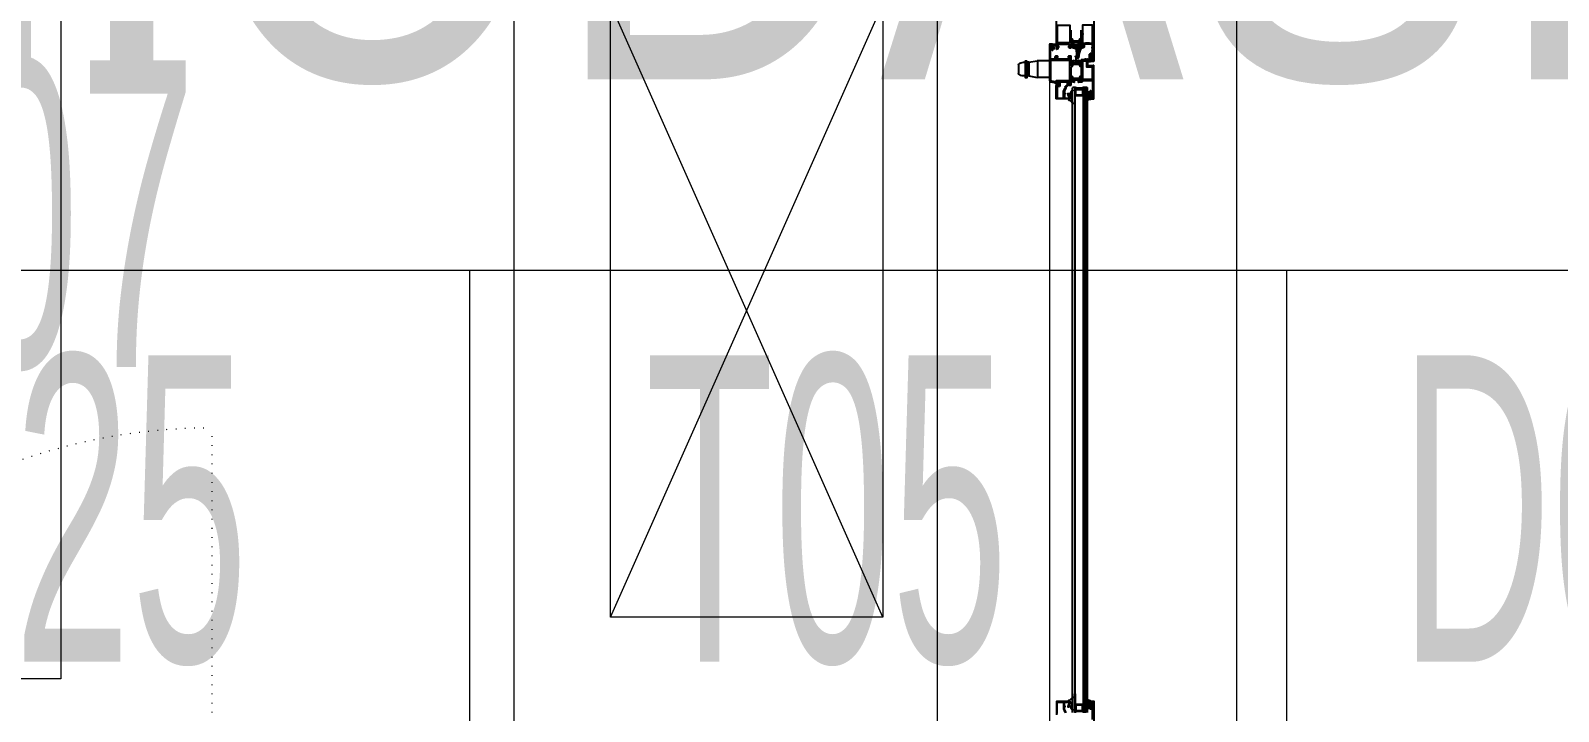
# Model space of a CAD drawing. Extents: x -9058 to 11890, y 0 to 8106.
# Drawn here: x 3769.9 to 3994.3, y 2810.1 to 2910 of the extents above; entities that cross this region are included whole.
import ezdxf
from ezdxf.enums import TextEntityAlignment as Align

# ---------------------------------------------------------------- set-up
doc = ezdxf.new("R2010")
doc.units = 0
doc.header["$LTSCALE"] = 10
doc.header["$MEASUREMENT"] = 0
doc.linetypes.add('DASHDOT', pattern=[1, 0.5, -0.25, 0, -0.25])
doc.linetypes.add('DOT2', pattern=[0.125, 0, -0.125])
doc.layers.get('0').update_dxf_attribs({"color": 9, "lineweight": 9})
for name, color, linetype, lineweight in [('05', 9, 'Continuous', 9), ('06C', 9, 'Continuous', 9), ('06D', 9, 'Continuous', 9), ('07K', 8, 'Continuous', 9), ('10', 9, 'Continuous', 9), ('15', 9, 'Continuous', 9), ('20', 9, 'DOT2', 9), ('21_mahal200', 9, 'Continuous', 9), ('21_mahal200 @ 10 (1)', 9, 'Continuous', 9), ('21_mahal200 @ 10 (2)', 9, 'Continuous', 9), ('21_mahal200 @ 20', 9, 'Continuous', 9)]:
    doc.layers.add(name, color=color, linetype=linetype, lineweight=lineweight)
doc.styles.add('Arial', font='arial.ttf', dxfattribs={"height": 2.5})
doc.styles.add('MuuM_TEXT-STANDART', font='ARIALN.TTF')

# ---------------------------------------------------------------- blocks, each defined once
blk = doc.blocks.new('0a_roomno2')
blk.add_lwpolyline([(30, -16), (0, -16), (0, 0), (30, 0)], close=True)
for points in [[(0, -5), (30, -5)], [(18, -5), (18, -16)], [(24, -5), (24, -16)]]:
    blk.add_lwpolyline(points)
at = {"style": 'Arial'}
blk.add_attdef('ODANO', (0, 1.505), '', height=3, dxfattribs=at)
blk.add_attdef('MEKANADI', text='', height=3, dxfattribs=at).set_placement((0.525, -4.75), align=Align.BOTTOM_LEFT)
at = {"style": 'MuuM_TEXT-STANDART', "width": 0.6}
for tag, p in [('YER01', (15, -7)), ('TAVAN01', (20.625, -7)), ('DUVAR01', (26.25, -7)), ('YER02', (15, -10.375)), ('TAVAN02', (20.625, -10.375)), ('DUVAR02', (26.25, -10.375)), ('YER03', (15, -13.75)), ('TAVAN03', (20.625, -13.75)), ('DUVAR03', (26.25, -13.75))]:
    blk.add_attdef(tag, text='', height=2.25, dxfattribs=at).set_placement(p, align=Align.MIDDLE_CENTER)
at = {"style": 'MuuM_TEXT-STANDART'}
blk.add_attdef('M2', text='', height=2.25, dxfattribs=at).set_placement((1.323, -7.805), align=Align.MIDDLE_LEFT)
at = {"style": 'MuuM_TEXT-STANDART', "width": 0.6}
blk.add_attdef('TEMIZTAVANYUKSEKLIGI', text='', height=2.25, dxfattribs=at).set_placement((2.7, -13.162), align=Align.MIDDLE_LEFT)
blk = doc.blocks.new('*U1167')
at = {"layer": '21_mahal200 @ 20'}
ref = blk.add_blockref('0a_roomno2', (3240.86, 3018.12), dxfattribs=dict(at, xscale=20, yscale=20, zscale=20))
ref.add_attrib('DUVAR01', 'D07', dxfattribs={"layer": '0', "height": 45, "style": 'MuuM_TEXT-STANDART', "width": 0.6}).set_placement((3765.86, 2883.12), align=Align.MIDDLE_CENTER)
blk = doc.blocks.new('P-DOG-PORSCHE')
at = {"layer": '06D', "lineweight": 25, "ltscale": 0.5}
h = blk.add_hatch(dxfattribs=at)
h.set_pattern_fill('ANSI31', color=256, scale=0.05, angle=450, style=0)
h.set_pattern_definition([(225, (-191.06147, 133.83068), (-0.1122532, 0.1122532), [])])
edge = h.paths.add_edge_path(flags=16)
edge.add_arc((-9.78, 2.49), 0.025, 270, 360)
edge.add_line((-9.75, 2.49), (-9.75, 2.59))
edge.add_arc((-9.78, 2.59), 0.025, 0, 90)
edge.add_line((-9.78, 2.61), (-9.96, 2.61))
edge.add_arc((-9.96, 2.59), 0.025, 90, 180)
edge.add_line((-9.98, 2.59), (-9.98, 2.49))
edge.add_arc((-9.96, 2.49), 0.025, 180, 270)
edge.add_line((-9.96, 2.46), (-9.78, 2.46))
edge = h.paths.add_edge_path()
edge.add_arc((-9.58, 2.49), 0.035, 180, 270, ccw=False)
edge.add_line((-9.62, 2.49), (-9.62, 2.57))
edge.add_arc((-9.6, 2.57), 0.015, 137.8308, 180, ccw=False)
edge.add_line((-9.61, 2.58), (-9.57, 2.63))
edge.add_arc((-9.6, 2.65), 0.04, 316.3869, 422.9563)
edge.add_line((-9.58, 2.69), (-9.67, 2.73))
edge.add_arc((-9.75, 2.58), 0.175, 62.9563, 90)
edge.add_line((-9.75, 2.75), (-9.98, 2.75))
edge.add_arc((-9.98, 2.58), 0.175, 90, 117.0437)
edge.add_line((-10.06, 2.73), (-10.15, 2.69))
edge.add_arc((-10.13, 2.65), 0.04, 117.0437, 223.6131)
edge.add_line((-10.16, 2.63), (-10.12, 2.58))
edge.add_arc((-10.13, 2.57), 0.015, 0, 42.1692, ccw=False)
edge.add_line((-10.12, 2.57), (-10.12, 2.49))
edge.add_arc((-10.15, 2.49), 0.035, 270, 360, ccw=False)
edge.add_line((-10.15, 2.46), (-10.43, 2.46))
edge.add_arc((-10.43, 2.42), 0.04, 90, 180)
edge.add_line((-10.47, 2.42), (-10.47, 2.27))
edge.add_arc((-10.42, 2.27), 0.05, 180, 220.0348)
edge.add_line((-10.46, 2.24), (-10.09, 1.71))
edge.add_arc((-10.06, 1.73), 0.04, 220.0348, 393.0043)
edge.add_line((-10.02, 1.75), (-10.34, 2.26))
edge.add_arc((-10.29, 2.29), 0.06, 33.8544, 213.0043, ccw=False)
edge.add_line((-10.24, 2.33), (-9.4, 2.33))
edge.add_arc((-9.4, 2.37), 0.04, 270, 360)
edge.add_line((-9.36, 2.37), (-9.36, 2.42))
edge.add_arc((-9.4, 2.42), 0.04, 360, 450)
edge.add_line((-9.4, 2.46), (-9.58, 2.46))
h = blk.add_hatch(dxfattribs=at)
h.set_pattern_fill('ANSI31', color=256, scale=0.05, style=0)
h.set_pattern_definition([(225, (-8.60164, -248.68329), (0.1122532, -0.1122532), [])])
h.paths.add_polyline_path([(-9.73, 0.31), (-9.91, 0.49, -0.203536), (-9.94, 0.56), (-9.94, 0.64, -0.380587), (-9.86, 0.74, 0.061836), (-8.6, 1.04, 0.189764), (-8.54, 1.09), (-8.35, 1.52, -0.285747), (-8.26, 1.58), (-7.97, 1.58, -0.414214), (-7.95, 1.56), (-7.95, 1.47, -0.414214), (-7.97, 1.45), (-8.19, 1.45, 0.414214), (-8.22, 1.41), (-8.22, 1.22, 0.414214), (-8.2, 1.2), (-8.12, 1.2, 0.414214), (-8.09, 1.22), (-8.09, 1.26, -0.414214), (-8.06, 1.29), (-8, 1.29, -0.296563), (-7.98, 1.28), (-7.92, 1.14, -0.104779), (-7.9, 1.07), (-7.9, 0.99, 0.081633), (-7.9, 0.01), (-7.9, -0.07, -0.104779), (-7.92, -0.14), (-7.98, -0.28, -0.296563), (-8, -0.29), (-8.06, -0.29, -0.414214), (-8.09, -0.26), (-8.09, -0.23, 0.414214), (-8.12, -0.2), (-8.2, -0.2, 0.414214), (-8.22, -0.23), (-8.22, -0.29, -0.414214), (-8.25, -0.31), (-8.34, -0.31, -0.328426), (-8.39, -0.28), (-8.61, 0.43, 0.309555), (-8.63, 0.44), (-9.44, 0.5, -0.394287), (-9.45, 0.52, 0.364538), (-9.5, 0.57, 0.068684), (-9.8, 0.58, 0.950368), (-9.79, 0.54, -0.000002), (-9.79, 0.54), (-9.64, 0.39, -0.999219)])
h.paths.add_polyline_path([(-8.29, 0.64), (-8.29, 0.98, -0.414214), (-8.26, 1.01), (-8.13, 1.01, -0.414214), (-8.1, 0.98), (-8.1, 0.64, -0.414214), (-8.13, 0.61), (-8.26, 0.61, -0.414214)], flags=16)
h.paths.add_polyline_path([(-8.26, 0.39), (-8.13, 0.39, -0.414214), (-8.1, 0.36), (-8.1, 0.02, -0.414214), (-8.13, -0.01), (-8.26, -0.01, -0.414214), (-8.29, 0.02), (-8.29, 0.36, -0.414214)], flags=16)
for p, q in [((-12.78, -3.54), (-12.78, -5.15)), ((-10.28, -5.15), (-10.28, -3.54)), ((-12.78, -5.24), (-10.29, -5.24)), ((-12.53, -6.54), (-12.77, -5.32)), ((-10.53, -6.54), (-12.53, -6.54)), ((-12.53, -6.58), (-12.53, -6.88)), ((-10.53, -6.58), (-12.53, -6.58)), ((-12.53, -6.58, 0), (-12.53, -6.88, 0)), ((-10.53, -6.58, 0), (-12.53, -6.58, 0)), ((-10.53, -6.54), (-10.3, -5.32)), ((-10.53, -6.58), (-10.53, -6.88)), ((-10.53, -6.58, 0), (-10.53, -6.88, 0)), ((-12.8, -6.88), (-10.33, -6.88)), ((-12.8, -6.88, 0), (-10.33, -6.88, 0)), ((-10.33, -7.03), (-12.8, -7.03)), ((-10.33, -7.03, 0), (-12.8, -7.03, 0)), ((-12.53, -7.03), (-12.53, -7.17)), ((-12.53, -7.03, 0), (-12.53, -7.17, 0)), ((-10.95, -8.06, 0), (-12.12, -8.06, 0)), ((-10.53, -7.03), (-10.53, -7.17)), ((-10.53, -7.03, 0), (-10.53, -7.17, 0))]:
    blk.add_line(p, q, dxfattribs=at)
at = {"layer": '06D'}
for points in [[(-117.78, 24), (-2.22, 24)], [(-13.18, -3.54), (-111.94, -3.53)], [(-118, -20), (-2, -20)]]:
    blk.add_lwpolyline(points, dxfattribs=at)
at = {"layer": '06D', "lineweight": 25, "ltscale": 0.5}
for points in [[(-15.98, 2.47, -0.220745), (-16.29, 1.88, 0.651907), (-16.23, 1.81, 0.176952), (-15.94, 2.13, -0.281357), (-15.8, 2.21), (-15.72, 2.21), (-15.7, 2.21), (-15.7, 2.21), (-15.69, 2.21), (-15.68, 2.21), (-15.67, 2.21), (-15.67, 2.2), (-15.66, 2.19), (-15.66, 2.19), (-15.65, 2.18), (-15.65, 2.16), (-15.65, 2.09), (-15.65, 2.09), (-15.65, 2.08), (-15.65, 2.08), (-15.65, 2.08), (-15.65, 2.08), (-15.64, 2.07), (-15.64, 2.07), (-15.64, 2.07), (-15.63, 2.07), (-15.55, 2.07), (-15.55, 2.07), (-15.55, 2.07), (-15.54, 2.07), (-15.54, 2.07), (-15.54, 2.08), (-15.54, 2.08), (-15.53, 2.08), (-15.53, 2.08), (-15.53, 2.09), (-15.53, 2.16), (-15.53, 2.17), (-15.53, 2.18), (-15.53, 2.19), (-15.52, 2.19), (-15.52, 2.2), (-15.51, 2.21), (-15.5, 2.21), (-15.5, 2.21), (-15.48, 2.21), (-15.48, 2.21), (-15.47, 2.21), (-15.46, 2.21), (-15.45, 2.21), (-15.45, 2.2), (-15.44, 2.19), (-15.44, 2.19), (-15.43, 2.18), (-15.43, 2.16), (-15.43, 2.09), (-15.43, 2.09), (-15.43, 2.08), (-15.43, 2.08), (-15.43, 2.08), (-15.43, 2.08), (-15.42, 2.07), (-15.42, 2.07), (-15.42, 2.07), (-15.41, 2.07), (-15.33, 2.07), (-15.33, 2.07), (-15.33, 2.07), (-15.32, 2.07), (-15.32, 2.07), (-15.32, 2.08), (-15.32, 2.08), (-15.31, 2.08), (-15.31, 2.08), (-15.31, 2.09), (-15.31, 2.16), (-15.31, 2.17), (-15.31, 2.18), (-15.31, 2.19), (-15.3, 2.19), (-15.3, 2.2), (-15.29, 2.21), (-15.28, 2.21), (-15.28, 2.21), (-15.26, 2.21), (-15.26, 2.21), (-15.25, 2.21), (-15.24, 2.21), (-15.23, 2.21), (-15.23, 2.2), (-15.22, 2.19), (-15.22, 2.19), (-15.21, 2.18), (-15.21, 2.16), (-15.21, 2.09), (-15.21, 2.09), (-15.21, 2.08), (-15.21, 2.08), (-15.21, 2.08), (-15.21, 2.08), (-15.2, 2.07), (-15.2, 2.07), (-15.2, 2.07), (-15.19, 2.07), (-15.11, 2.07), (-15.11, 2.07), (-15.11, 2.07), (-15.1, 2.07), (-15.1, 2.07), (-15.1, 2.08), (-15.1, 2.08), (-15.09, 2.08), (-15.09, 2.08), (-15.09, 2.09), (-15.09, 2.16), (-15.09, 2.17), (-15.09, 2.18), (-15.09, 2.19), (-15.08, 2.19), (-15.08, 2.2), (-15.07, 2.21), (-15.06, 2.21), (-15.06, 2.21), (-15.04, 2.21), (-15.04, 2.21), (-15.03, 2.21), (-15.02, 2.21), (-15.01, 2.21), (-15.01, 2.2), (-15, 2.19), (-15, 2.19), (-14.99, 2.18), (-14.99, 2.16), (-14.99, 2.09), (-14.99, 2.09), (-14.99, 2.08), (-14.99, 2.08), (-14.99, 2.08), (-14.99, 2.08), (-14.98, 2.07), (-14.98, 2.07), (-14.98, 2.07), (-14.97, 2.07), (-14.89, 2.07), (-14.89, 2.07), (-14.89, 2.07), (-14.88, 2.07), (-14.88, 2.07), (-14.88, 2.08), (-14.88, 2.08), (-14.87, 2.08), (-14.87, 2.08), (-14.87, 2.09), (-14.87, 2.43, 0.414214), (-14.9, 2.46), (-15.13, 2.46, -0.414214), (-15.16, 2.49), (-15.16, 2.55, -0.291535), (-15.15, 2.57), (-15.1, 2.59, 0.613042), (-15.1, 2.65), (-15.22, 2.72, 0.127095), (-15.28, 2.73), (-15.48, 2.73, 0.127095), (-15.55, 2.72), (-15.66, 2.66, 0.585233), (-15.66, 2.59), (-15.61, 2.56, -0.167811), (-15.6, 2.55), (-15.6, 2.49, -0.414214), (-15.63, 2.46), (-15.93, 2.46), (-15.93, 2.52, 0.394677), (-15.98, 2.47)], [(-7.9, 0.01, -0.081633), (-7.9, 0.99), (-7.9, 1.07, 0.104779), (-7.92, 1.14), (-7.98, 1.28, 0.296563), (-8, 1.29), (-8.06, 1.29, 0.414214), (-8.09, 1.26), (-8.09, 1.22, -0.414214), (-8.12, 1.2), (-8.2, 1.2, -0.414214), (-8.22, 1.22), (-8.22, 1.41, -0.414214), (-8.19, 1.45), (-7.97, 1.45, 0.414214), (-7.95, 1.47), (-7.95, 1.56, 0.414214), (-7.97, 1.58), (-8.26, 1.58, 0.285747), (-8.35, 1.52), (-8.54, 1.09, -0.189764), (-8.6, 1.04, -0.061836), (-9.86, 0.74, 0.380587), (-9.94, 0.64), (-9.94, 0.56, 0.203536), (-9.91, 0.49), (-9.73, 0.31, 0.999219), (-9.64, 0.39), (-9.79, 0.54, -0.950364), (-9.8, 0.58, -0.068684), (-9.5, 0.57, -0.364538), (-9.45, 0.52, 0.394287), (-9.44, 0.5), (-8.63, 0.44, -0.309555), (-8.61, 0.43), (-8.39, -0.28, 0.328426), (-8.34, -0.31), (-8.25, -0.31, 0.414214), (-8.22, -0.29), (-8.22, -0.23, -0.414214), (-8.2, -0.2), (-8.12, -0.2, -0.414214), (-8.09, -0.23), (-8.09, -0.26, 0.414214), (-8.06, -0.29), (-8, -0.29, 0.296563), (-7.98, -0.28), (-7.92, -0.14, 0.104779), (-7.9, -0.07), (-7.9, 0.01)]]:
    blk.add_lwpolyline(points, format="xyb", dxfattribs=at)
for points in [[(-9.58, 2.46, -0.414214), (-9.62, 2.49), (-9.62, 2.57, -0.186103), (-9.61, 2.58), (-9.57, 2.63, 0.501687), (-9.58, 2.69), (-9.67, 2.73, 0.118551), (-9.75, 2.75), (-9.98, 2.75, 0.118551), (-10.06, 2.73), (-10.15, 2.69, 0.501687), (-10.16, 2.63), (-10.12, 2.58, -0.186103), (-10.12, 2.57), (-10.12, 2.49, -0.414214), (-10.15, 2.46), (-10.43, 2.46, 0.414214), (-10.47, 2.42), (-10.47, 2.27, 0.176484), (-10.46, 2.24), (-10.09, 1.71, 0.940455), (-10.02, 1.75), (-10.34, 2.26, -0.992608), (-10.24, 2.33), (-9.4, 2.33, 0.414214), (-9.36, 2.37), (-9.36, 2.42, 0.414214), (-9.4, 2.46)], [(-9.78, 2.46, 0.414214), (-9.75, 2.49), (-9.75, 2.59, 0.414214), (-9.78, 2.61), (-9.96, 2.61, 0.414214), (-9.98, 2.59), (-9.98, 2.49, 0.414214), (-9.96, 2.46)], [(-13.12, 0.88), (-13.22, 1.07, -0.131652), (-13.23, 1.08), (-13.23, 1.11, -0.414214), (-13.2, 1.14), (-12.84, 1.14, -0.414214), (-12.81, 1.11), (-12.81, 1.08, -0.131652), (-12.81, 1.07), (-12.92, 0.88, 0.131652), (-12.93, 0.83), (-12.93, -0.02, 0.131652), (-12.92, -0.07), (-12.81, -0.25, -0.131652), (-12.81, -0.27), (-12.81, -0.29, -0.414214), (-12.84, -0.32), (-13.2, -0.32, -0.414214), (-13.23, -0.29), (-13.23, -0.27, -0.131652), (-13.22, -0.25), (-13.12, -0.07, 0.131652), (-13.1, -0.02), (-13.1, 0.83, 0.131652)], [(-10.55, 0.32, 0.403142), (-10.65, 0.22), (-10.65, -0.02, 0.131652), (-10.63, -0.07), (-10.53, -0.25, -0.131652), (-10.52, -0.27), (-10.52, -0.29, -0.414214), (-10.55, -0.32), (-10.91, -0.32, -0.414214), (-10.94, -0.29), (-10.94, -0.27, -0.131652), (-10.94, -0.25), (-10.83, -0.07, 0.131652), (-10.82, -0.02), (-10.82, 0.83, 0.131652), (-10.83, 0.88), (-10.94, 1.07, -0.131652), (-10.94, 1.08), (-10.94, 1.11, -0.414214), (-10.91, 1.14), (-10.55, 1.14, -0.414214), (-10.52, 1.11), (-10.52, 1.08, -0.131652), (-10.53, 1.07), (-10.63, 0.88, 0.131652), (-10.65, 0.83), (-10.65, 0.59, 0.403142), (-10.55, 0.49), (-9.69, 0.46, -0.962756), (-9.69, 0.36)], [(-8.29, 0.64, 0.414214), (-8.26, 0.61), (-8.13, 0.61, 0.414214), (-8.1, 0.64), (-8.1, 0.98, 0.414214), (-8.13, 1.01), (-8.26, 1.01, 0.414214), (-8.29, 0.98)], [(-7.43, -0.02, 0.131652), (-7.42, -0.07), (-7.31, -0.25, -0.131652), (-7.31, -0.27), (-7.31, -0.29, -0.414214), (-7.34, -0.32), (-7.7, -0.32, -0.414214), (-7.73, -0.29), (-7.73, -0.27, -0.131652), (-7.72, -0.25), (-7.62, -0.07, 0.131652), (-7.6, -0.02), (-7.6, 0.83, 0.131652), (-7.62, 0.88), (-7.72, 1.07, -0.131652), (-7.73, 1.08), (-7.73, 1.11, -0.414214), (-7.7, 1.14), (-7.34, 1.14, -0.414214), (-7.31, 1.11), (-7.31, 1.08, -0.131652), (-7.31, 1.07), (-7.42, 0.88, 0.131652), (-7.43, 0.83)], [(-15.92, -0.53), (-15.92, -0.75, -0.414214), (-15.95, -0.78), (-15.98, -0.78, -0.356389), (-16.08, -0.7, 0.262181), (-16.6, -0.11, -0.316752), (-16.62, -0.08, -0.499585), (-16.58, -0.05, 0.048291), (-16.02, -0.2, 0.086497), (-14.92, -0.19, 0.16681), (-14.7, -0.08, -0.169383), (-14.68, -0.07), (-14.66, -0.06, -0.513067), (-14.62, -0.13, -0.159858), (-15.19, -0.51, -0.178819), (-15.56, -0.53), (-15.58, -0.52, 0.13005), (-15.63, -0.5), (-15.89, -0.5, 0.414214)]]:
    blk.add_lwpolyline(points, format="xyb", close=True, dxfattribs=at)
at = {"layer": '06D', "lineweight": 25, "ltscale": 0.5, "elevation": 0}
blk.add_lwpolyline([(-10.33, -6.88), (-12.8, -6.88), (-12.8, -7.03), (-10.33, -7.03)], close=True, dxfattribs=at)
at = {"layer": '06D', "lineweight": 25, "ltscale": 0.5}
for centre, radius, start, end in [((-11.88, -5.15), 0.9, 180, 190.8855), ((-11.18, -5.15), 0.9, 349.1145, 0), ((-11.14, -7.27, 0), 1.4, 176.0974, 206.7398), ((-12.12, -7.76, 0), 0.3, 206.7398, 270), ((-10.95, -7.76, 0), 0.3, 270, 333.2602), ((-11.93, -7.27, 0), 1.4, 333.2602, 3.9026)]:
    blk.add_arc(centre, radius, start, end, dxfattribs=at)
at = {"layer": '10', "lineweight": 25, "ltscale": 0.5}
for p, q in [((-103.22, 1.44), (-106, 1.44)), ((-103.22, 0.24), (-106, 0.24)), ((-104.8, 1.44), (-104.8, 0.24)), ((-15.45, 1.44), (-15.45, 0.24)), ((-14.45, 1.44), (-14.45, 0.24)), ((-103.22, -0.16), (-105.95, -0.16)), ((-103.22, -0.16), (-105.49, -0.16))]:
    blk.add_line(p, q, dxfattribs=at)
for points in [[(-106.98, 2.79), (-105.4, 2.79, -0.414214), (-105.37, 2.76), (-105.37, 2.6, -0.414214), (-105.4, 2.57), (-105.5, 2.57), (-105.5, 2.52, 0.414214), (-105.45, 2.47), (-105.14, 2.47, 0.414214), (-105.07, 2.54), (-105.07, 2.56, 0.414214), (-105.08, 2.57), (-105.18, 2.57, -0.414214), (-105.23, 2.62), (-105.23, 2.77, -0.414214), (-105.18, 2.82), (-104.51, 2.82, -0.414214), (-104.46, 2.77), (-104.46, 2.62, -0.414214), (-104.51, 2.57), (-104.61, 2.57, 0.414214), (-104.62, 2.56), (-104.62, 2.54, 0.414214), (-104.55, 2.47), (-104.33, 2.47, 0.414214), (-104.32, 2.48), (-104.32, 2.96, 0.414214), (-104.33, 2.97), (-109.19, 2.97, 0.535184)], [(-104.24, 2.47, 0.220745), (-103.93, 1.88, -0.651907), (-103.98, 1.81, -0.176952), (-104.28, 2.13, 0.281357), (-104.42, 2.22), (-104.5, 2.22), (-104.51, 2.22), (-104.52, 2.22), (-104.53, 2.21), (-104.54, 2.21), (-104.54, 2.21), (-104.55, 2.2), (-104.55, 2.19), (-104.56, 2.19), (-104.56, 2.18), (-104.56, 2.17), (-104.56, 2.09), (-104.56, 2.09), (-104.56, 2.08), (-104.57, 2.08), (-104.57, 2.08), (-104.57, 2.08), (-104.57, 2.07), (-104.57, 2.07), (-104.58, 2.07), (-104.58, 2.07), (-104.66, 2.07), (-104.67, 2.07), (-104.67, 2.07), (-104.67, 2.07), (-104.68, 2.07), (-104.68, 2.08), (-104.68, 2.08), (-104.68, 2.08), (-104.68, 2.08), (-104.68, 2.09), (-104.68, 2.17), (-104.68, 2.17), (-104.69, 2.18), (-104.69, 2.19), (-104.69, 2.19), (-104.7, 2.2), (-104.7, 2.21), (-104.71, 2.21), (-104.72, 2.21), (-104.73, 2.22), (-104.74, 2.22), (-104.75, 2.21), (-104.76, 2.21), (-104.76, 2.21), (-104.77, 2.2), (-104.77, 2.19), (-104.78, 2.19), (-104.78, 2.18), (-104.78, 2.17), (-104.78, 2.09), (-104.78, 2.09), (-104.78, 2.08), (-104.79, 2.08), (-104.79, 2.08), (-104.79, 2.08), (-104.79, 2.07), (-104.79, 2.07), (-104.8, 2.07), (-104.8, 2.07), (-104.88, 2.07), (-104.89, 2.07), (-104.89, 2.07), (-104.89, 2.07), (-104.9, 2.07), (-104.9, 2.08), (-104.9, 2.08), (-104.9, 2.08), (-104.9, 2.08), (-104.9, 2.09), (-104.9, 2.17), (-104.9, 2.17), (-104.91, 2.18), (-104.91, 2.19), (-104.91, 2.19), (-104.92, 2.2), (-104.92, 2.21), (-104.93, 2.21), (-104.94, 2.21), (-104.95, 2.22), (-104.96, 2.22), (-104.97, 2.21), (-104.98, 2.21), (-104.98, 2.21), (-104.99, 2.2), (-104.99, 2.19), (-105, 2.19), (-105, 2.18), (-105, 2.17), (-105, 2.09), (-105, 2.09), (-105, 2.08), (-105.01, 2.08), (-105.01, 2.08), (-105.01, 2.08), (-105.01, 2.07), (-105.01, 2.07), (-105.02, 2.07), (-105.02, 2.07), (-105.1, 2.07), (-105.11, 2.07), (-105.11, 2.07), (-105.11, 2.07), (-105.12, 2.07), (-105.12, 2.08), (-105.12, 2.08), (-105.12, 2.08), (-105.12, 2.08), (-105.12, 2.09), (-105.12, 2.17), (-105.12, 2.17), (-105.13, 2.18), (-105.13, 2.19), (-105.13, 2.19), (-105.14, 2.2), (-105.14, 2.21), (-105.15, 2.21), (-105.16, 2.21), (-105.17, 2.22), (-105.18, 2.22), (-105.19, 2.21), (-105.2, 2.21), (-105.2, 2.21), (-105.21, 2.2), (-105.21, 2.19), (-105.22, 2.19), (-105.22, 2.18), (-105.22, 2.17), (-105.22, 2.09), (-105.22, 2.09), (-105.22, 2.08), (-105.23, 2.08), (-105.23, 2.08), (-105.23, 2.08), (-105.23, 2.07), (-105.23, 2.07), (-105.24, 2.07), (-105.24, 2.07), (-105.32, 2.07), (-105.33, 2.07), (-105.33, 2.07), (-105.33, 2.07), (-105.34, 2.07), (-105.34, 2.08), (-105.34, 2.08), (-105.34, 2.08), (-105.34, 2.08), (-105.34, 2.09), (-105.34, 2.43, -0.414214), (-105.31, 2.46), (-105.08, 2.46, 0.414214), (-105.05, 2.49), (-105.05, 2.55, 0.291535), (-105.06, 2.57), (-105.11, 2.59, -0.613042), (-105.11, 2.65), (-105, 2.72, -0.127095), (-104.93, 2.73), (-104.73, 2.73, -0.127095), (-104.67, 2.72), (-104.56, 2.66, -0.585233), (-104.56, 2.59), (-104.61, 2.57, 0.167811), (-104.61, 2.55), (-104.61, 2.49, 0.414214), (-104.58, 2.46), (-104.29, 2.46), (-104.29, 2.52, -0.394677), (-104.24, 2.47)], [(-13.28, 1.34, 0.459137), (-13.24, 1.37), (-13.19, 2.46), (-13.19, 2.73, 0.414214), (-13.24, 2.78), (-14.82, 2.78, 0.414214), (-14.85, 2.75), (-14.85, 2.59, 0.414214), (-14.82, 2.56), (-14.72, 2.56), (-14.72, 2.51, -0.414214), (-14.77, 2.46), (-15.08, 2.46, -0.414214), (-15.15, 2.53), (-15.15, 2.55, -0.414214), (-15.14, 2.56), (-15.04, 2.56, 0.414214), (-14.99, 2.61), (-14.99, 2.76, 0.414214), (-15.04, 2.81), (-15.71, 2.81, 0.414214), (-15.76, 2.76), (-15.76, 2.61, 0.414214), (-15.71, 2.56), (-15.61, 2.56, -0.414214), (-15.6, 2.55), (-15.6, 2.53, -0.414214), (-15.67, 2.46), (-15.89, 2.46, -0.414214), (-15.9, 2.47), (-15.9, 2.95, -0.414214), (-15.89, 2.96), (-11.02, 2.96, -0.535184), (-11, 2.93), (-11.02, 2.89), (-11.05, 2.89, 0.414214), (-11.08, 2.86), (-11.08, 2.14, 0.414214), (-11.05, 2.11), (-10.1, 2.11, -0.535184), (-10.08, 2.08), (-10.09, 2.05, -0.302776), (-10.12, 2.04), (-10.15, 2.04, 0.414214), (-10.18, 2.01), (-10.18, 1.17, -0.414214), (-10.21, 1.14), (-10.33, 1.14, 0.414214), (-10.36, 1.11), (-10.36, 1), (-10.29, 0.74, -0.700084), (-10.39, 0.66), (-10.41, 0.68), (-10.58, 0.85, -0.607471), (-10.57, 0.91, 0.283637), (-10.54, 0.93), (-10.49, 1.11, 1.229391), (-10.54, 1.14), (-11.02, 1.14), (-10.86, 0.88, -0.859449), (-10.89, 0.85), (-11.13, 0.94), (-11.25, 1.14), (-12.5, 1.14), (-12.62, 0.94), (-12.87, 0.85, -0.859449), (-12.9, 0.88), (-12.73, 1.14), (-13.21, 1.14, 1.229391), (-13.26, 1.11), (-13.21, 0.93, 0.283637), (-13.19, 0.91, -0.607471), (-13.17, 0.85), (-13.34, 0.68), (-13.36, 0.66, -0.700084), (-13.47, 0.74), (-13.4, 1), (-13.4, 1.24, -0.474196), (-13.28, 1.34)], [(-2.41, 2.96), (-10.39, 2.96, 0.414214), (-10.4, 2.95), (-10.4, 2.47, 0.414214), (-10.39, 2.46), (-10.17, 2.46, 0.414214), (-10.1, 2.53), (-10.1, 2.55, 0.414214), (-10.11, 2.56), (-10.21, 2.56, -0.414214), (-10.26, 2.61), (-10.26, 2.73, -0.414214), (-10.21, 2.78), (-9.54, 2.78, -0.414214), (-9.49, 2.73), (-9.49, 2.61, -0.414214), (-9.54, 2.56), (-9.64, 2.56, 0.414214), (-9.65, 2.55), (-9.65, 2.53, 0.414214), (-9.58, 2.46), (-9.27, 2.46, 0.414214), (-9.22, 2.51), (-9.22, 2.56), (-9.32, 2.56, -0.414214), (-9.35, 2.59), (-9.35, 2.76), (-9.22, 2.76), (-9.22, 2.77), (-8.95, 2.77), (-8.95, 2.76), (-8.8, 2.76), (-8.8, 2.77), (-8.47, 2.77), (-8.47, 2.76), (-8.32, 2.76), (-8.32, 2.77), (-8, 2.77, -0.425337), (-7.9, 2.67), (-7.95, 1.48, -0.403083), (-7.98, 1.45), (-8.1, 1.45, 0.414214), (-8.22, 1.33), (-8.22, 1.24, 0.414214), (-8.12, 1.14), (-8.11, 1.14, 0.414214), (-8.1, 1.15), (-8.1, 1.3, -0.414214), (-8.07, 1.33), (-7.93, 1.33, -0.414214), (-7.9, 1.3), (-7.9, 1), (-7.97, 0.74, 0.700084), (-7.86, 0.66), (-7.84, 0.68), (-7.67, 0.85, 0.607471), (-7.69, 0.91, -0.283637), (-7.71, 0.93), (-7.76, 1.11, -1.229391), (-7.71, 1.14), (-7.23, 1.14), (-7.4, 0.88, 0.859449), (-7.37, 0.85), (-7.12, 0.94), (-7, 1.14), (-5.8, 1.14)], [(-4.41, -2.54), (-8.39, -2.54, -0.414214), (-8.4, -2.53), (-8.4, -2.29, -0.414214), (-8.25, -2.14), (-8.21, -2.14, -0.414214), (-8.2, -2.15), (-8.2, -2.21, -0.366034), (-8.22, -2.24, 0.365977), (-8.25, -2.27), (-8.25, -2.36, 0.414214), (-8.22, -2.39), (-8.11, -2.39, 0.365977), (-8.08, -2.36, -0.365977), (-8.05, -2.34), (-7.93, -2.34, 0.414214), (-7.9, -2.31), (-7.9, -1.47), (-7.87, -1.44), (-7.9, -1.41), (-7.9, -0.57, 0.414214), (-7.93, -0.54), (-8.05, -0.54, -0.365977), (-8.08, -0.51, 0.365977), (-8.11, -0.49), (-8.22, -0.49, 0.414214), (-8.25, -0.52), (-8.25, -0.61, 0.365977), (-8.22, -0.64, -0.366034), (-8.2, -0.66), (-8.2, -0.73, -0.414214), (-8.21, -0.74), (-8.25, -0.74, -0.414214), (-8.4, -0.59), (-8.4, -0.42, -0.414214), (-8.32, -0.34), (-8.25, -0.34, 0.414214), (-8.22, -0.31), (-8.22, -0.29, -0.414214), (-8.12, -0.19), (-8.11, -0.19, -0.414214), (-8.1, -0.2), (-8.1, -0.31, 0.414214), (-8.07, -0.34), (-7.93, -0.34, 0.414214), (-7.9, -0.31), (-7.9, -0.19), (-7.97, 0.07, -0.700084), (-7.86, 0.15), (-7.84, 0.13), (-7.67, -0.04, -0.607471), (-7.69, -0.1, 0.283637), (-7.71, -0.12), (-7.76, -0.31, 1.229391), (-7.71, -0.34), (-7.23, -0.34), (-7.39, -0.07, -0.713664), (-7.37, -0.04), (-7.12, -0.14), (-7, -0.34), (-5.8, -0.34)], [(-106.1, -2.4), (-104.51, -2.4, 0.414214), (-104.46, -2.35), (-104.46, -1.56, 0.414214), (-104.56, -1.46), (-105.47, -1.46, -0.172094), (-105.67, -1.39, 0.126051), (-106.03, -1.23, -0.197455)], [(-106.02, -1.11, -0.126051), (-105.6, -1.3, 0.178336), (-105.47, -1.34), (-105.17, -1.34, 0.414214), (-105.14, -1.31), (-105.14, -1.27, -0.414214), (-105.11, -1.24), (-105.07, -1.24, -0.414214), (-105.04, -1.27), (-105.04, -1.29, 0.414214), (-104.99, -1.34), (-104.56, -1.34, 0.414214), (-104.46, -1.24), (-104.46, -0.69, 0.414214), (-104.51, -0.64), (-104.56, -0.64, 0.127567), (-104.59, -0.65, -0.09888), (-105.01, -0.79, 0.367727), (-105.04, -0.82, -0.399482), (-105.07, -0.84), (-105.11, -0.84, -0.414214), (-105.14, -0.81), (-105.14, -0.72, -0.400329), (-105.09, -0.67, 0.114933), (-104.65, -0.55, -0.127017), (-104.56, -0.52), (-104.37, -0.52, -0.414214), (-104.34, -0.55), (-104.34, -2.49, -0.414214), (-104.37, -2.52), (-106.29, -2.52, -0.414214)]]:
    blk.add_lwpolyline(points, format="xyb", dxfattribs=at)
for points in [[(-104.73, 2.6, -0.359904), (-104.7, 2.57), (-104.7, 2.39, -0.414214), (-104.73, 2.36), (-104.93, 2.36, -0.414214), (-104.96, 2.39), (-104.96, 2.57, -0.359904), (-104.94, 2.6, -0.094739)], [(-15.49, 2.6, 0.359904), (-15.51, 2.57), (-15.51, 2.39, 0.414214), (-15.48, 2.36), (-15.28, 2.36, 0.414214), (-15.25, 2.39), (-15.25, 2.57, 0.359904), (-15.28, 2.6, 0.094739)], [(-11.25, 1.96), (-10.41, 1.96, -0.414214), (-10.36, 1.91), (-10.36, 1.37, -0.414214), (-10.41, 1.32), (-12.97, 1.32, -0.414214), (-13.02, 1.37), (-13.02, 2.78), (-11.31, 2.78, -0.414214), (-11.26, 2.73), (-11.26, 1.97, 0.414214)], [(-105.7, 1.31, -0.414214), (-105.67, 1.34), (-104.93, 1.34, -0.414214), (-104.9, 1.31), (-104.9, 0.37, -0.414214), (-104.93, 0.34), (-105.67, 0.34, -0.414214), (-105.7, 0.37)], [(-14.55, 1.31, 0.414214), (-14.58, 1.34), (-15.32, 1.34, 0.414214), (-15.35, 1.31), (-15.35, 0.37, 0.414214), (-15.32, 0.34), (-14.58, 0.34, 0.414214), (-14.55, 0.37)], [(-13.55, -0.54, -0.365977), (-13.58, -0.51, 0.365977), (-13.61, -0.49), (-13.72, -0.49, 0.414214), (-13.75, -0.52), (-13.75, -0.61, 0.365977), (-13.72, -0.64, -0.366034), (-13.7, -0.66), (-13.7, -0.73, -0.414214), (-13.71, -0.74), (-13.75, -0.74, -0.414214), (-13.9, -0.59), (-13.9, -0.42, -0.414214), (-13.82, -0.34), (-13.4, -0.34, 0.493043), (-13.37, -0.3), (-13.47, 0.07, -0.700084), (-13.36, 0.15), (-13.34, 0.13), (-13.17, -0.04, -0.607471), (-13.19, -0.1, 0.283637), (-13.21, -0.12), (-13.26, -0.31, 1.229391), (-13.21, -0.34), (-12.79, -0.34, 0.585524), (-12.76, -0.29), (-12.89, -0.07, -0.713664), (-12.87, -0.04), (-12.62, -0.14), (-12.51, -0.32, 0.261412), (-12.48, -0.34), (-11.27, -0.34, 0.261412), (-11.24, -0.32), (-11.13, -0.14), (-10.88, -0.04, -0.713664), (-10.86, -0.07), (-10.99, -0.29, 0.585524), (-10.97, -0.34), (-10.54, -0.34, 1.229391), (-10.49, -0.31), (-10.54, -0.12, 0.283637), (-10.57, -0.1, -0.607471), (-10.58, -0.04), (-10.41, 0.13), (-10.39, 0.15, -0.700084), (-10.29, 0.07), (-10.36, -0.19), (-10.36, -0.31, 0.414214), (-10.33, -0.34), (-9.68, -0.34, -0.414214), (-9.65, -0.37), (-9.65, -0.69, -0.414222), (-9.75, -0.79), (-9.79, -0.79, -0.414214), (-9.8, -0.78), (-9.8, -0.66, -0.366034), (-9.77, -0.64, 0.365977), (-9.75, -0.61), (-9.75, -0.52, 0.414214), (-9.78, -0.49), (-9.89, -0.49, 0.365977), (-9.92, -0.51, -0.365977), (-9.95, -0.54), (-10.07, -0.54, 0.414214), (-10.1, -0.57), (-10.1, -1.51), (-10.13, -1.54), (-10.1, -1.57), (-10.1, -2.51, 0.414214), (-10.07, -2.54), (-9.95, -2.54, -0.365977), (-9.92, -2.56, 0.365977), (-9.89, -2.59), (-9.78, -2.59, 0.414214), (-9.75, -2.56), (-9.75, -2.47, 0.365977), (-9.77, -2.44, -0.366034), (-9.8, -2.41), (-9.8, -2.3, -0.414214), (-9.79, -2.29), (-9.75, -2.29, -0.414214), (-9.65, -2.39), (-9.65, -2.59, -0.414214), (-9.8, -2.74), (-10.07, -2.74, 0.414214), (-10.1, -2.77), (-10.1, -3.33, 0.414214), (-10.07, -3.36), (-8.68, -3.36, 0.414214), (-8.65, -3.33), (-8.65, -3.17, 0.414214), (-8.68, -3.14), (-8.75, -3.14), (-8.75, -3.09, -0.414214), (-8.7, -3.04), (-8.44, -3.04, -0.414214), (-8.37, -3.11), (-8.37, -3.13, -0.414214), (-8.38, -3.14), (-8.46, -3.14, 0.414214), (-8.51, -3.19), (-8.51, -3.33, 0.414214), (-8.46, -3.38), (-8.09, -3.38, 0.414214), (-8.04, -3.33), (-8.04, -3.19, 0.414214), (-8.09, -3.14), (-8.16, -3.14, -0.414214), (-8.17, -3.13), (-8.17, -3.11, -0.414214), (-8.1, -3.04), (-7.93, -3.04, -0.414214), (-7.9, -3.07), (-7.9, -3.51, -0.414214), (-7.93, -3.54), (-13.2, -3.54, -0.363975), (-13.39, -3.37), (-13.5, -2.78, 0.36397), (-13.79, -2.54), (-13.87, -2.54, -0.414214), (-13.9, -2.51), (-13.9, -2.29, -0.414214), (-13.75, -2.14), (-13.71, -2.14, -0.414214), (-13.7, -2.15), (-13.7, -2.21, -0.366034), (-13.72, -2.24, 0.365977), (-13.75, -2.27), (-13.75, -2.36, 0.414214), (-13.72, -2.39), (-13.61, -2.39, 0.365977), (-13.58, -2.36, -0.365977), (-13.55, -2.34), (-13.43, -2.34, 0.414214), (-13.4, -2.31), (-13.4, -1.47), (-13.37, -1.44), (-13.4, -1.41), (-13.4, -0.57, 0.414214), (-13.43, -0.54)], [(-8.29, 0.02, 0.414214), (-8.26, -0.01), (-8.13, -0.01, 0.414214), (-8.1, 0.02), (-8.1, 0.36, 0.414214), (-8.13, 0.39), (-8.26, 0.39, 0.414214), (-8.29, 0.36)], [(-104.33, -0.53), (-104.33, -0.75, 0.414214), (-104.3, -0.78), (-104.26, -0.78, 0.356389), (-104.16, -0.7, -0.262181), (-103.65, -0.11, 0.316752), (-103.63, -0.08, 0.499585), (-103.66, -0.05, -0.048291), (-104.22, -0.19, -0.086497), (-105.32, -0.19, -0.16681), (-105.55, -0.08, 0.169383), (-105.57, -0.07), (-105.58, -0.06, 0.513067), (-105.63, -0.13, 0.159858), (-105.05, -0.51, 0.178819), (-104.68, -0.53), (-104.67, -0.52, -0.13005), (-104.62, -0.5), (-104.36, -0.5, -0.414214)], [(-15.1, -1.32), (-15.1, -1.28, 0.414214), (-15.13, -1.25), (-15.17, -1.25, 0.414214), (-15.2, -1.28), (-15.2, -1.3, -0.414214), (-15.25, -1.35), (-15.68, -1.35, -0.414214), (-15.78, -1.25), (-15.78, -0.7, -0.414214), (-15.73, -0.65), (-15.68, -0.65, -0.127567), (-15.65, -0.65, 0.09888), (-15.23, -0.79, -0.367727), (-15.2, -0.82, 0.399482), (-15.17, -0.85), (-15.13, -0.85, 0.414214), (-15.1, -0.82), (-15.1, -0.72, 0.400329), (-15.15, -0.67, -0.114933), (-15.59, -0.55, 0.127017), (-15.68, -0.53), (-15.87, -0.53, 0.414214), (-15.9, -0.56), (-15.9, -2.5, 0.414214), (-15.87, -2.53), (-13.95, -2.53, 0.414214), (-13.92, -2.5), (-13.92, -2.44, 0.414214), (-13.95, -2.41), (-13.97, -2.41), (-13.97, -2.11), (-13.7, -2.11), (-13.68, -2.14, 0.414214), (-13.64, -2.15), (-13.47, -2.05, 0.767327), (-13.49, -1.99), (-13.99, -1.99, 0.414214), (-14.09, -2.09), (-14.09, -2.36, -0.414214), (-14.14, -2.41), (-15.73, -2.41, -0.414214), (-15.78, -2.36), (-15.78, -1.57, -0.414214), (-15.68, -1.47), (-14.77, -1.47, 0.172094), (-14.57, -1.39, -0.126051), (-14.21, -1.23, 0.197455), (-14, -1.1), (-13.89, -0.94, -0.244698), (-13.75, -0.87), (-13.47, -0.87, 0.767327), (-13.44, -0.76), (-13.64, -0.65, 0.57735), (-13.68, -0.68), (-13.68, -0.75), (-13.75, -0.75, 0.244698), (-13.99, -0.87), (-14.1, -1.03, -0.197455), (-14.22, -1.11, 0.126051), (-14.64, -1.3, -0.178336), (-14.77, -1.35), (-15.07, -1.35, -0.414214)], [(-13.2, -3.36, -0.207097), (-13.25, -3.33), (-13.25, -3.24), (-13.27, -3.24), (-13.35, -2.76, 0.106114), (-13.42, -2.58, -0.602221), (-13.4, -2.54), (-13.35, -2.54, 0.162278), (-13.29, -2.52), (-13.25, -2.52, 0.414214), (-13.22, -2.49), (-13.22, -0.57, -0.414214), (-13.17, -0.52), (-10.33, -0.52, -0.414214), (-10.28, -0.57), (-10.28, -3.36)], [(-8.11, -3.16), (-8.17, -3.16), (-8.17, -3.08, -0.236068), (-8.09, -3.04), (-7.93, -3.04, 0.414214), (-7.88, -2.99), (-7.88, -2.81, 0.557109), (-8.6, -2.37, 0.284432), (-8.64, -2.43, 0.557109), (-8.53, -2.5, -0.59685), (-8.03, -2.86, -2.161979), (-8.07, -2.89), (-8.21, -2.89, -1), (-8.33, -2.89), (-8.59, -2.89, 0.414214), (-8.64, -2.94), (-8.64, -2.99, 0.414214), (-8.59, -3.04), (-8.44, -3.04, -0.236068), (-8.36, -3.08), (-8.36, -3.16), (-8.42, -3.16), (-8.42, -3.19, 0.323522), (-8.39, -3.24), (-8.3, -3.27, 0.019238), (-8.29, -3.27), (-8.25, -3.27, 0.019238), (-8.24, -3.27), (-8.15, -3.24, 0.323522), (-8.11, -3.19)]]:
    blk.add_lwpolyline(points, format="xyb", close=True, dxfattribs=at)
for points in [[(-7.71, 1.33), (-7.71, 1.8), (-7.7, 1.8), (-7.7, 2.3), (-7.71, 2.3), (-7.71, 2.77), (-5.09, 2.77), (-5.09, 2.3), (-5.1, 2.3), (-5.1, 1.8), (-5.09, 1.8), (-5.09, 1.33), (-6.32, 1.33), (-6.32, 1.35), (-6.47, 1.35), (-6.47, 1.33)], [(-7.7, -0.54), (-7.7, -2.34), (-5.1, -2.34), (-5.1, -0.54)]]:
    blk.add_lwpolyline(points, close=True, dxfattribs=at)
at = {"layer": '15', "lineweight": 25, "ltscale": 0.5}
for p, q in [((-106, 1.77), (-16.8, 1.77)), ((-106, 1.74), (-16.8, 1.74)), ((-105.98, 1.44), (-16.8, 1.44)), ((-105.98, 0.24), (-16.8, 0.24)), ((-105.95, 2.07), (-16.8, 2.07)), ((-105.8, 1.44), (-105.8, 0.24)), ((-17.02, 2.07), (-14.3, 2.07)), ((-17.02, 1.77), (-14.25, 1.77)), ((-17.02, 1.74), (-14.25, 1.74)), ((-17.02, 1.44), (-14.25, 1.44)), ((-17.02, 0.24), (-14.25, 0.24)), ((-14.25, 2.02), (-14.3, 2.07)), ((-14.25, 2.02), (-14.25, 1.44)), ((-14.25, 0.24), (-14.25, -0.11)), ((-105.98, -0.16), (-16.8, -0.16)), ((-17.02, -0.16), (-14.75, -0.16)), ((-17.02, -0.16), (-14.3, -0.16)), ((-14.25, -0.11), (-14.3, -0.16))]:
    blk.add_line(p, q, dxfattribs=at)
blk.add_arc((-12.5, 0.84), 1.85, 161.0754, 198.9246, dxfattribs=at)
blk = doc.blocks.new('g-kapı kolu-p')
for points in [[(11.85, 8.21), (-0.95, 8.21), (-0.95, 2.41), (0.95, 2.41), (0.95, 6.31), (11.85, 6.31), (11.85, 8.21)], [(11.85, -8.21), (-0.95, -8.21), (-0.95, -2.41), (0.95, -2.41), (0.95, -6.31), (11.85, -6.31), (11.85, -8.21)]]:
    blk.add_lwpolyline(points)
for points in [[(-2.65, 1.5), (2.65, 1.5), (2.65, 2.41), (-2.65, 2.41)], [(-5, 0.5), (5, 0.5), (5, 1.5), (-5, 1.5)], [(-5, -1.5), (5, -1.5), (5, -0.5), (-5, -0.5)], [(-2.65, -1.5), (2.65, -1.5), (2.65, -2.41), (-2.65, -2.41)]]:
    blk.add_lwpolyline(points, close=True)
blk = doc.blocks.new('k-cambölme-kapı-p')
at = {"layer": '10'}
h = blk.add_hatch(dxfattribs=at)
h.set_pattern_fill('NET', color=256, angle=135, style=0)
h.set_pattern_definition([(135, (3753.7029, 560.85184), (-0.0883883476, -0.0883883476), []), (225, (3753.7029, 560.85184), (0.0883883476, -0.0883883476), [])])
h.paths.add_polyline_path([(2.08, -0.06), (2.08, 0.02), (2.07, 0.04), (2.05, 0.07), (2.01, 0.09), (1.98, 0.1), (1.97, 0.1), (1.97, -0.29), (1.94, -0.29), (1.94, -0.43), (1.88, -0.49), (1.67, -0.49), (1.82, -0.29), (1.73, -0.29), (1.53, -0.5), (1.44, -0.5), (1.62, -0.32), (1.62, -0.29), (1.51, -0.29), (1.34, -0.42), (1.32, -0.44), (1.3, -0.48), (1.29, -0.51), (1.26, -0.57), (1.26, -0.31), (1.32, -0.29), (1.23, -0.29), (1.23, -0.53), (1.23, -0.59), (1.24, -0.62), (1.26, -0.64), (3.47, -0.64), (3.47, -0.58), (3.38, -0.35), (3.38, -0.3), (3.42, -0.25), (3.42, -0.2), (3.38, -0.16), (2.73, -0.16), (2.74, -0.2), (2.91, -0.2, -1), (2.91, -0.25)])
h.paths.add_polyline_path([(2.05, -0.18), (2.05, -0.21), (2.08, -0.23), (2.11, -0.24), (2.15, -0.25), (2.95, -0.27), (2.92, -0.29), (2.55, -0.29), (2.54, -0.31), (2.52, -0.33), (2.5, -0.34), (2.48, -0.34), (2.46, -0.34), (2.44, -0.32), (2.42, -0.3), (2.08, -0.3), (1.99, -0.11), (1.99, -0.07), (2.05, -0.07)], flags=16)
h.paths.add_polyline_path([(2.41, -0.34), (2.51, -0.5), (2.08, -0.5), (2.08, -0.34)], flags=16)
h.paths.add_polyline_path([(2.55, -0.33), (2.89, -0.33), (2.94, -0.33), (3.28, -0.34, 0.166992), (3.34, -0.55), (2.72, -0.55), (2.55, -0.36)], flags=16)
h.paths.add_polyline_path([(3.02, -0.22), (3.02, -0.2), (3.33, -0.2, 0.10606), (3.29, -0.33), (3.01, -0.27)], flags=16)
h = blk.add_hatch(dxfattribs=at)
h.set_pattern_fill('NET', color=256, angle=135, style=0)
h.set_pattern_definition([(45, (474.94443, 2280.71206), (0.0883883476, -0.0883883476), []), (315, (474.94443, 2280.71206), (-0.0883883476, -0.0883883476), [])])
h.paths.add_polyline_path([(87.27, -0.16), (87.26, -0.2), (87.09, -0.2, 1), (87.09, -0.25), (87.92, -0.25), (87.92, -0.01), (87.93, 0.03), (87.96, 0.05), (88, 0.07), (88.03, 0.07), (88.03, -0.29), (88.06, -0.29), (88.06, -0.43), (88.12, -0.49), (88.33, -0.49), (88.18, -0.29), (88.27, -0.29), (88.47, -0.5), (88.56, -0.5), (88.38, -0.32), (88.38, -0.29), (88.49, -0.29), (88.66, -0.42), (88.68, -0.44), (88.7, -0.48), (88.71, -0.51), (88.74, -0.57), (88.74, -0.31), (88.68, -0.29), (88.77, -0.29), (88.77, -0.53), (88.77, -0.59), (88.76, -0.62), (88.74, -0.64), (86.53, -0.64), (86.53, -0.58), (86.62, -0.35), (86.62, -0.3), (86.58, -0.25), (86.58, -0.2), (86.62, -0.16)])
h.paths.add_polyline_path([(87.28, -0.55), (87.45, -0.36), (87.45, -0.33), (87.11, -0.33), (87.06, -0.33), (87.03, -0.31), (86.99, -0.27), (86.98, -0.22), (86.98, -0.2), (86.67, -0.2, -0.292264), (86.66, -0.55)], flags=16)
h.paths.add_polyline_path([(87.48, -0.51), (87.59, -0.51), (87.53, -0.43)], flags=16)
h.paths.add_polyline_path([(87.56, -0.4), (87.69, -0.5), (87.92, -0.5), (87.92, -0.34), (87.59, -0.34)], flags=16)
h.paths.add_polyline_path([(87.62, -0.53), (87.71, -0.62), (87.71, -0.53)], flags=16)
at = {"layer": '10', "linetype": 'DASHDOT', "ltscale": 0.05}
for points in [[(1.71, 2.14), (1.71, 4.9)], [(3.22, 3.63), (0.2, 3.63)], [(6.13, 1.44), (6.13, -0.55)]]:
    blk.add_lwpolyline(points, dxfattribs=at)
at = {"layer": '10'}
for points in [[(1.97, -0.29), (1.97, 2.13), (2.05, 2.13), (2.05, 2.28, 0.414214), (1.89, 2.44), (0.08, 2.44, 0.414214), (0, 2.36), (0, -2.36, 0.414214), (0.08, -2.44), (2.05, -2.44), (2.05, -2.25), (2.05, -2.23), (2.05, -2.23), (2.05, -2.23), (2.05, -2.23), (2.05, -2.23), (2.05, -0.89)], [(88.03, -0.29), (88.03, 2.13), (87.95, 2.13), (87.95, 2.28, -0.414214), (88.11, 2.44), (89.92, 2.44, -0.414214), (90, 2.36), (90, -2.36, -0.414214), (89.92, -2.44), (87.95, -2.44), (87.95, -2.25), (87.95, -2.23), (87.95, -2.23), (87.95, -2.23), (87.95, -2.23), (87.95, -2.23), (87.95, -0.89)], [(1.51, -0.29), (1.34, -0.42), (1.32, -0.44), (1.3, -0.48), (1.29, -0.51), (1.26, -0.57), (1.26, -0.31), (1.32, -0.29), (1.23, -0.29), (1.23, -0.53), (1.23, -0.59), (1.24, -0.62), (1.26, -0.64), (3.47, -0.64), (3.47, -0.58), (3.38, -0.35), (3.38, -0.3), (3.42, -0.25), (3.42, -0.2), (3.38, -0.16), (2.73, -0.16), (2.74, -0.2), (2.91, -0.2, -1), (2.91, -0.25, -1)], [(88.49, -0.29), (88.66, -0.42), (88.68, -0.44), (88.7, -0.48), (88.71, -0.51), (88.74, -0.57), (88.74, -0.31), (88.68, -0.29), (88.77, -0.29), (88.77, -0.53), (88.77, -0.59), (88.76, -0.62), (88.74, -0.64), (86.53, -0.64), (86.53, -0.58), (86.62, -0.35), (86.62, -0.3), (86.58, -0.25), (86.58, -0.2), (86.62, -0.16), (87.27, -0.16), (87.26, -0.2), (87.09, -0.2, 1), (87.09, -0.25, 1)], [(86.66, -0.55), (87.28, -0.55), (87.45, -0.36), (87.45, -0.33), (87.11, -0.33), (87.06, -0.33), (87.03, -0.31), (86.99, -0.27), (86.98, -0.22), (86.98, -0.2), (86.67, -0.2, 1)]]:
    blk.add_lwpolyline(points, format="xyb", dxfattribs=at)
for points in [[(1.82, 2.27), (0.16, 2.27), (0.16, 2.03), (0.38, 2.03), (0.38, 1.92), (0.22, 1.92), (0.22, 1.16), (0.35, 1.16), (0.35, -0.41), (0.22, -0.41), (0.22, -1.23), (0.36, -1.23), (0.36, -1.38), (0.16, -1.38), (0.16, -2.24), (1.82, -2.24), (1.82, -1.72), (1.62, -1.72), (1.62, -1.58), (1.82, -1.58), (1.82, -1.37), (1.61, -1.37), (1.61, -1.24), (1.74, -1.24), (1.74, -0.85), (1.06, -0.85), (1.06, -0.13), (1.5, -0.13), (1.5, 1.92), (1.57, 2.03), (1.82, 2.03), (1.82, 2.27)], [(0.69, 3.63), (0.69, 2.44)], [(0.69, 2.27), (0.69, -0.24), (1.06, -0.24)], [(1.06, 2.44), (1.06, 2.86)], [(1.06, -0.13), (1.06, 2.27)], [(3.84, 0.88), (2.63, 3.22)], [(4.07, 1.27), (2.67, 3.99)], [(88.18, 2.27), (89.84, 2.27), (89.84, 2.03), (89.62, 2.03), (89.62, 1.92), (89.78, 1.92), (89.78, 1.16), (89.65, 1.16), (89.65, -0.41), (89.78, -0.41), (89.78, -1.23), (89.64, -1.23), (89.64, -1.38), (89.84, -1.38), (89.84, -2.24), (88.18, -2.24), (88.18, -1.72), (88.38, -1.72), (88.38, -1.58), (88.18, -1.58), (88.18, -1.37), (88.39, -1.37), (88.39, -1.24), (88.26, -1.24), (88.26, -0.85), (88.94, -0.85), (88.94, -0.13), (88.5, -0.13), (88.5, 1.92), (88.43, 2.03), (88.18, 2.03), (88.18, 2.27)], [(1.5, 1.92), (1.06, 1.92)], [(1.17, 1.92), (1.17, -0.13)], [(2.91, -0.25), (2.08, -0.06), (2.08, 0.02), (2.07, 0.04), (2.05, 0.07), (2.01, 0.09), (1.98, 0.1), (1.97, 0.1)], [(8.14, 0.88), (8.14, 1.27), (4.07, 1.27)], [(5.3, 0.88), (5.3, -0.16)], [(5.5, 1.27), (5.77, 0.97), (5.77, 0.88)], [(5.59, 0.88), (5.59, -0.16)], [(6.76, 1.27), (6.49, 0.97), (6.49, 0.88)], [(6.67, 0.88), (6.67, -0.16)], [(6.96, 0.88), (6.96, -0.16)], [(87.09, -0.25), (87.92, -0.25), (87.92, -0.01), (87.93, 0.03), (87.96, 0.05), (88, 0.07), (88.03, 0.07)], [(2.05, -0.89), (3.59, -0.89), (3.59, -0.64), (1.23, -0.64), (1.23, -0.29), (1.97, -0.29)], [(1.62, -0.29), (1.62, -0.32), (1.44, -0.5), (1.53, -0.5), (1.73, -0.29)], [(1.82, -0.29), (1.67, -0.49), (1.88, -0.49), (1.94, -0.43), (1.94, -0.29)], [(3.34, -0.55), (2.72, -0.55), (2.55, -0.36), (2.55, -0.33), (2.89, -0.33), (2.94, -0.33)], [(3.28, -0.34), (3.28, -0.34), (2.94, -0.33)], [(3.01, -0.27), (3.02, -0.22), (3.02, -0.2), (3.33, -0.2)], [(3.01, -0.27), (3.29, -0.33), (3.29, -0.33)], [(4.06, -0.16), (4.06, -0.55), (8.14, -0.55)], [(8.14, -0.55), (8.14, -0.16)], [(87.95, -0.89), (86.41, -0.89), (86.41, -0.64), (88.77, -0.64), (88.77, -0.29), (88.03, -0.29)], [(87.59, -0.51), (87.53, -0.43), (87.48, -0.51), (87.59, -0.51)], [(88.18, -0.29), (88.33, -0.49), (88.12, -0.49), (88.06, -0.43), (88.06, -0.29)], [(88.38, -0.29), (88.38, -0.32), (88.56, -0.5), (88.47, -0.5), (88.27, -0.29)]]:
    blk.add_lwpolyline(points, dxfattribs=at)
for points in [[(1.99, -0.07), (2.05, -0.07), (2.05, -0.18), (2.05, -0.21), (2.08, -0.23), (2.11, -0.24), (2.15, -0.25), (2.95, -0.27), (2.92, -0.29), (2.55, -0.29), (2.54, -0.31), (2.52, -0.33), (2.5, -0.34), (2.48, -0.34), (2.46, -0.34), (2.44, -0.32), (2.42, -0.3), (2.08, -0.3), (1.99, -0.11)], [(2.08, -0.5), (2.08, -0.34), (2.41, -0.34), (2.51, -0.5), (2.51, -0.5)], [(87.92, -0.5), (87.92, -0.34), (87.59, -0.34), (87.56, -0.4), (87.69, -0.5)], [(87.62, -0.53), (87.71, -0.53), (87.71, -0.62)]]:
    blk.add_lwpolyline(points, close=True, dxfattribs=at)
blk.add_circle((1.71, 3.65), 1.02, dxfattribs=at)
for centre, start, end in [((3.6, -0.37), 176.143, 214.0649), ((3.6, -0.37), 148.8979, 173.1144), ((86.4, -0.37), 325.9351, 31.1021)]:
    blk.add_arc(centre, 0.322, start, end, dxfattribs=at)
at = {"layer": '15', "linetype": 'DOT2'}
blk.add_lwpolyline([(2.48, 0.36), (2.48, 85.36)], dxfattribs=at)
at = {"layer": '15'}
blk.add_lwpolyline([(2.58, 0.88), (87.42, 0.88), (87.52, 0.78), (87.52, -0.05), (87.42, -0.16), (2.58, -0.16), (2.58, -0.16), (2.48, -0.05), (2.48, 0.78), (2.58, 0.88)], dxfattribs=at)
at = {"layer": '15', "linetype": 'DOT2'}
blk.add_arc((2.48, 0.36), 85.04, 0, 90, dxfattribs=at)
at = {"layer": '20'}
for p, q in [((87.95, 2.43), (2.05, 2.43)), ((87.95, 2.13), (2.05, 2.13)), ((87.95, -2.23), (2.05, -2.23)), ((87.95, -2.44), (2.05, -2.44))]:
    blk.add_line(p, q, dxfattribs=at)
at = {"layer": '06C', "xscale": -1}
blk.add_blockref('g-kapı kolu-p', (79.64, 0.38), dxfattribs=at)
blk = doc.blocks.new('*U1180')
at = {"layer": '21_mahal200 @ 10 (1)', "xscale": 10, "yscale": 10, "zscale": 10}
blk.add_blockref('0a_roomno2', (3474.33, 2974.84), dxfattribs=at)
at = {"layer": '21_mahal200 @ 10 (2)', "xscale": 10, "yscale": 10, "zscale": 10}
blk.add_blockref('0a_roomno2', (3474.33, 2974.84), dxfattribs=at)
at = {"layer": '21_mahal200 @ 20'}
ref = blk.add_blockref('0a_roomno2', (3474.33, 2974.84), dxfattribs=dict(at, xscale=20, yscale=20, zscale=20))
ref.add_attrib('MEKANADI', 'SAT.DAN.ODASI', dxfattribs={"layer": '0', "height": 60, "style": 'Arial', "width": 0.8}).set_placement((3484.83, 2884.84), align=Align.BOTTOM_LEFT)
ref.add_attrib('YER01', 'Y25', dxfattribs={"layer": '0', "height": 45, "style": 'MuuM_TEXT-STANDART', "width": 0.6}).set_placement((3774.33, 2839.84), align=Align.MIDDLE_CENTER)
ref.add_attrib('TAVAN01', 'T05', dxfattribs={"layer": '0', "height": 45, "style": 'MuuM_TEXT-STANDART', "width": 0.6}).set_placement((3886.83, 2839.84), align=Align.MIDDLE_CENTER)
ref.add_attrib('DUVAR01', 'D07', dxfattribs={"layer": '0', "height": 45, "style": 'MuuM_TEXT-STANDART', "width": 0.6}).set_placement((3999.33, 2839.84), align=Align.MIDDLE_CENTER)
blk = doc.blocks.new('wwwwwwwwwwwwwwwwwwwwwwww')
at = {"layer": '05'}
blk.add_lwpolyline([(4096.95, 3071.19), (4096.95, 3111.19), (4186.95, 3111.19), (4186.95, 3071.19)], close=True, dxfattribs=at)
for points in [[(4096.95, 3071.19), (4186.95, 3111.19)], [(4096.95, 3111.19), (4186.95, 3071.19)]]:
    blk.add_lwpolyline(points, dxfattribs=at)

msp = doc.modelspace()

# ---------------------------------------------------------------- block references
at = {"xscale": -1, "rotation": 270}
msp.add_blockref('P-DOG-PORSCHE', (3923.06, 2915.87), dxfattribs=at)
at = {"rotation": 90}
msp.add_blockref('wwwwwwwwwwwwwwwwwwwwwwww', (6966.25, -1273.08), dxfattribs=at)
at = {"layer": '07K', "xscale": -1}
msp.add_blockref('k-cambölme-kapı-p', (3799.03, 2766.32), dxfattribs=at)
at = {"layer": '21_mahal200', "color": 6}
for name in ['*U1167', '*U1180']:
    msp.add_blockref(name, (0, 0), dxfattribs=at)

doc.saveas('drawing.dxf')
